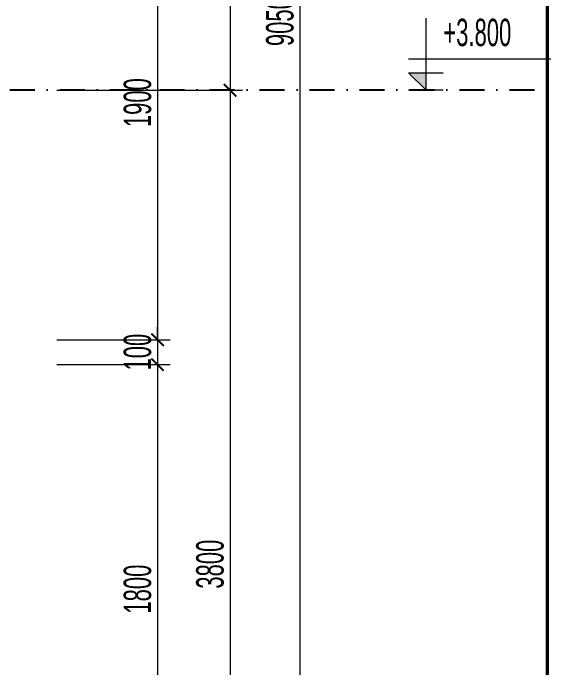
# Model space of a CAD drawing. Header units: inches. Extents: x 274208 to 641690, y -81912 to 129129.
# Drawn here: x 506223 to 508376, y 68819 to 71444 of the extents above; entities that cross this region are included whole.
import ezdxf
from ezdxf.enums import TextEntityAlignment as Align

# ---------------------------------------------------------------- set-up
doc = ezdxf.new("R2010")
doc.units = ezdxf.units.IN
doc.header["$MEASUREMENT"] = 0
doc.header["$PDMODE"] = 3
doc.linetypes.add('DASHDOT', pattern=[1, 0.5, -0.25, 0, -0.25])
for name, color, linetype, lineweight in [('05.Text', 253, 'Continuous', 18), ('08.Dim', 156, 'Continuous', 15), ('11.Khung bo', 32, 'Continuous', 50), ('DIM', 252, 'Continuous', 20)]:
    doc.layers.add(name, color=color, linetype=linetype, lineweight=lineweight)
doc.layers.add('text', color=7, linetype='Continuous')
doc.layers.add('TRUC', color=250, linetype='DASHDOT')
doc.styles.add('TT5_Text Dim', font='hoatbif.shx', dxfattribs={"width": 0.6})
doc.dimstyles.new('TT5_Dim 1-50', dxfattribs={"dimscale": 50, "dimtxt": 2.2, "dimasz": 1, "dimexe": 1, "dimexo": 0.5, "dimgap": 0.5, "dimtad": 1, "dimdec": 0, "dimzin": 0, "dimdsep": 46, "dimtxsty": 'TT5_Text Dim', "dimblk": 'ARCHTICK', "dimcen": 0, "dimdle": 1, "dimclrd": 256, "dimclre": 256, "dimclrt": 1, "dimadec": 0, "dimazin": 0, "dimtfac": 0.015, "dimtdec": 0, "dimtix": 1, "dimtmove": 2, "dimatfit": 3, "dimldrblk": 'DOT', "dimfxl": 1, "dimtolj": 1, "dimtzin": 0, "dimlwd": -1, "dimlwe": -1, "dimarcsym": 1})

# ---------------------------------------------------------------- blocks, each defined once
blk = doc.blocks.new('100')
at = {"layer": '11.Khung bo', "const_width": 26.7}
blk.add_lwpolyline([(1860913, -945239.8), (1860913, -916940.1), (1896062.6, -916940.1), (1896062.6, -945239.8)], close=True, dxfattribs=at)
blk = doc.blocks.new('_ARCHTICK')
at = {"color": 0, "linetype": 'ByBlock', "const_width": 0.15}
blk.add_lwpolyline([(-0.5, -0.5), (0.5, 0.5)], dxfattribs=at)
blk = doc.blocks.new('*D309')
at = {"layer": '08.Dim', "transparency": 16777216}
for p, q in [((506801.1, 72084.6), (506801.1, 70084.6)), ((506397.2, 72034.6), (506851.1, 72034.6)), ((506397.2, 70134.6), (506851.1, 70134.6))]:
    blk.add_line(p, q, dxfattribs=at)
at = {"layer": 'Defpoints', "color": 0, "transparency": 16777216}
for p in [(506372.2, 72034.6), (506372.2, 70134.6), (506801.1, 70134.6)]:
    blk.add_point(p, dxfattribs=at)
at = {"layer": '08.Dim', "transparency": 16777216, "xscale": 50, "yscale": 50, "zscale": 50}
for p, rotation in [((506801.1, 72034.6), 90), ((506801.1, 70134.6), 270)]:
    blk.add_blockref('_ARCHTICK', p, dxfattribs=dict(at, rotation=rotation))
at = {"layer": '08.Dim', "color": 1, "transparency": 16777216, "insert": (506721.1, 71084.6), "char_height": 110, "attachment_point": 5, "rotation": 90, "style": 'TT5_Text Dim'}
blk.add_mtext('\\A1;1900', dxfattribs=at)
blk = doc.blocks.new('_DOT')
at = {"color": 1, "linetype": 'ByBlock'}
blk.add_line((-0.5, 0), (-1, 0), dxfattribs=at)
at = {"color": 1, "linetype": 'ByBlock', "const_width": 0.5}
blk.add_lwpolyline([(-0.25, 0, 1), (0.25, 0, 1)], format="xyb", close=True, dxfattribs=at)
blk = doc.blocks.new('*D310')
at = {"layer": '08.Dim', "transparency": 16777216}
for p, q in [((506801.1, 70134.6), (506801.1, 70184.6)), ((506397.2, 70134.6), (506851.1, 70134.6)), ((506801.1, 70134.6), (506801.1, 70034.6)), ((506397.2, 70034.6), (506851.1, 70034.6)), ((506801.1, 70034.6), (506801.1, 69984.6))]:
    blk.add_line(p, q, dxfattribs=at)
at = {"layer": 'Defpoints', "color": 0, "transparency": 16777216}
for p in [(506372.2, 70134.6), (506372.2, 70034.6), (506801.1, 70034.6)]:
    blk.add_point(p, dxfattribs=at)
at = {"layer": '08.Dim', "transparency": 16777216, "xscale": 50, "yscale": 50, "zscale": 50}
for p, rotation in [((506801.1, 70134.6), 270), ((506801.1, 70034.6), 90)]:
    blk.add_blockref('_ARCHTICK', p, dxfattribs=dict(at, rotation=rotation))
at = {"layer": '08.Dim', "color": 1, "transparency": 16777216, "insert": (506721.1, 70084.6), "char_height": 110, "attachment_point": 5, "rotation": 90, "style": 'TT5_Text Dim'}
blk.add_mtext('\\A1;100', dxfattribs=at)
blk = doc.blocks.new('*D311')
at = {"layer": '08.Dim', "transparency": 16777216}
for p, q in [((506801.1, 70084.6), (506801.1, 68184.6)), ((506397.2, 70034.6), (506851.1, 70034.6)), ((506397.2, 68234.6), (506851.1, 68234.6))]:
    blk.add_line(p, q, dxfattribs=at)
at = {"layer": 'Defpoints', "color": 0, "transparency": 16777216}
for p in [(506372.2, 70034.6), (506372.2, 68234.6), (506801.1, 68234.6)]:
    blk.add_point(p, dxfattribs=at)
at = {"layer": '08.Dim', "transparency": 16777216, "xscale": 50, "yscale": 50, "zscale": 50}
for p, rotation in [((506801.1, 70034.6), 90), ((506801.1, 68234.6), 270)]:
    blk.add_blockref('_ARCHTICK', p, dxfattribs=dict(at, rotation=rotation))
at = {"layer": '08.Dim', "color": 1, "transparency": 16777216, "insert": (506721.1, 69134.6), "char_height": 110, "attachment_point": 5, "rotation": 90, "style": 'TT5_Text Dim'}
blk.add_mtext('\\A1;1800', dxfattribs=at)
blk = doc.blocks.new('*D314')
at = {"layer": '08.Dim', "transparency": 16777216}
for p, q in [((507091.5, 74984.6), (507091.5, 71084.6)), ((506397.2, 74934.6), (507141.5, 74934.6)), ((506397.3, 71134.6), (507141.5, 71134.6))]:
    blk.add_line(p, q, dxfattribs=at)
at = {"layer": 'Defpoints', "color": 0, "transparency": 16777216}
for p in [(506372.2, 74934.6), (506372.3, 71134.6), (507091.5, 71134.6)]:
    blk.add_point(p, dxfattribs=at)
at = {"layer": '08.Dim', "transparency": 16777216, "xscale": 50, "yscale": 50, "zscale": 50}
for p, rotation in [((507091.5, 74934.6), 90), ((507091.5, 71134.6), 270)]:
    blk.add_blockref('_ARCHTICK', p, dxfattribs=dict(at, rotation=rotation))
at = {"layer": '08.Dim', "color": 1, "transparency": 16777216, "insert": (507011.5, 73034.6), "char_height": 110, "attachment_point": 5, "rotation": 90, "style": 'TT5_Text Dim'}
blk.add_mtext('\\A1;3800', dxfattribs=at)
blk = doc.blocks.new('*D315')
at = {"layer": '08.Dim', "transparency": 16777216}
for p, q in [((507091.5, 71184.6), (507091.5, 67284.6)), ((506397.3, 71134.6), (507141.5, 71134.6)), ((506397.2, 67334.6), (507141.5, 67334.6))]:
    blk.add_line(p, q, dxfattribs=at)
at = {"layer": 'Defpoints', "color": 0, "transparency": 16777216}
for p in [(506372.3, 71134.6), (506372.2, 67334.6), (507091.5, 67334.6)]:
    blk.add_point(p, dxfattribs=at)
at = {"layer": '08.Dim', "transparency": 16777216, "xscale": 50, "yscale": 50, "zscale": 50}
for p, rotation in [((507091.5, 71134.6), 90), ((507091.5, 67334.6), 270)]:
    blk.add_blockref('_ARCHTICK', p, dxfattribs=dict(at, rotation=rotation))
at = {"layer": '08.Dim', "color": 1, "transparency": 16777216, "insert": (507011.5, 69234.6), "char_height": 110, "attachment_point": 5, "rotation": 90, "style": 'TT5_Text Dim'}
blk.add_mtext('\\A1;3800', dxfattribs=at)
blk = doc.blocks.new('*D317')
at = {"layer": '08.Dim', "transparency": 16777216}
for p, q in [((507371.4, 75984.6), (507371.4, 66834.6)), ((506397.2, 75934.6), (507421.4, 75934.6)), ((506397.2, 66884.6), (507421.4, 66884.6))]:
    blk.add_line(p, q, dxfattribs=at)
at = {"layer": 'Defpoints', "color": 0, "transparency": 16777216}
for p in [(506372.2, 75934.6), (506372.2, 66884.6), (507371.4, 66884.6)]:
    blk.add_point(p, dxfattribs=at)
at = {"layer": '08.Dim', "transparency": 16777216, "xscale": 50, "yscale": 50, "zscale": 50}
for p, rotation in [((507371.4, 75934.6), 90), ((507371.4, 66884.6), 270)]:
    blk.add_blockref('_ARCHTICK', p, dxfattribs=dict(at, rotation=rotation))
at = {"layer": '08.Dim', "color": 1, "transparency": 16777216, "insert": (507291.4, 71409.6), "char_height": 110, "attachment_point": 5, "rotation": 90, "style": 'TT5_Text Dim'}
blk.add_mtext('\\A1;9050', dxfattribs=at)
blk = doc.blocks.new('A$C4E7C6F34')
at = {"layer": 'DIM'}
blk.add_hatch(color=256, dxfattribs=at).paths.add_polyline_path([(-38.5, 0), (-38.5, 137.8), (-177.6, 137.8)])
for p, q in [((-38.5, 576), (-38.5, 0)), ((964.2, 247.8), (-177.6, 247.8)), ((-177.6, 137.8), (100.7, 137.8)), ((-177.6, 137.8), (-38.5, 0)), ((-177.6, 0), (100.6, 0))]:
    blk.add_line(p, q, dxfattribs=at)
at = {"layer": 'text', "style": 'TT5_Text Dim', "flags": 8}
blk.add_attdef('%%P0.000', text='', height=220, dxfattribs=at).set_placement((102.4, 461.3), align=Align.MIDDLE_LEFT)

msp = doc.modelspace()

# ---------------------------------------------------------------- linework, layer by layer
at = {"layer": 'TRUC', "ltscale": 200}
msp.add_lwpolyline([(490801.6, 71135.6), (508376.4, 71135.6)], dxfattribs=at)

# ---------------------------------------------------------------- block references
at = {"layer": '05.Text', "xscale": 0.5, "yscale": 0.5, "zscale": 0.5}
msp.add_blockref('100', (-439669.1, 536540.2), dxfattribs=at)
at = {"layer": '08.Dim'}
ref = msp.add_blockref('A$C4E7C6F34', (507894.3, 71135.6), dxfattribs=dict(at, xscale=0.5, yscale=0.5, zscale=0.5))
ref.add_attrib('%%P0.000', '+3.800', dxfattribs={"layer": 'text', "height": 110, "style": 'TT5_Text Dim', "width": 0.6, "flags": 8}).set_placement((507945.5, 71366.2), align=Align.MIDDLE_LEFT)

# ---------------------------------------------------------------- dimensions: what is measured, and where the dimension line sits
for base, p1, p2, picture, middle in [((507371.4, 66884.6), (506372.2, 75934.6), (506372.2, 66884.6), '*D317', (507291.4, 71409.6)), ((507091.5, 71134.6), (506372.2, 74934.6), (506372.3, 71134.6), '*D314', (507011.5, 73034.6)), ((506801.1, 70134.6), (506372.2, 72034.6), (506372.2, 70134.6), '*D309', (506721.1, 71084.6)), ((507091.5, 67334.6), (506372.3, 71134.6), (506372.2, 67334.6), '*D315', (507011.5, 69234.6)), ((506801.1, 70034.6), (506372.2, 70134.6), (506372.2, 70034.6), '*D310', (506721.1, 70084.6)), ((506801.1, 68234.6), (506372.2, 70034.6), (506372.2, 68234.6), '*D311', (506721.1, 69134.6))]:
    dim = msp.add_linear_dim(base=base, p1=p1, p2=p2, angle=90, dimstyle='TT5_Dim 1-50', dxfattribs=at)
    dim.commit()
    dim.dimension.update_dxf_attribs({"geometry": picture, "text_midpoint": middle})

doc.saveas('drawing.dxf')
